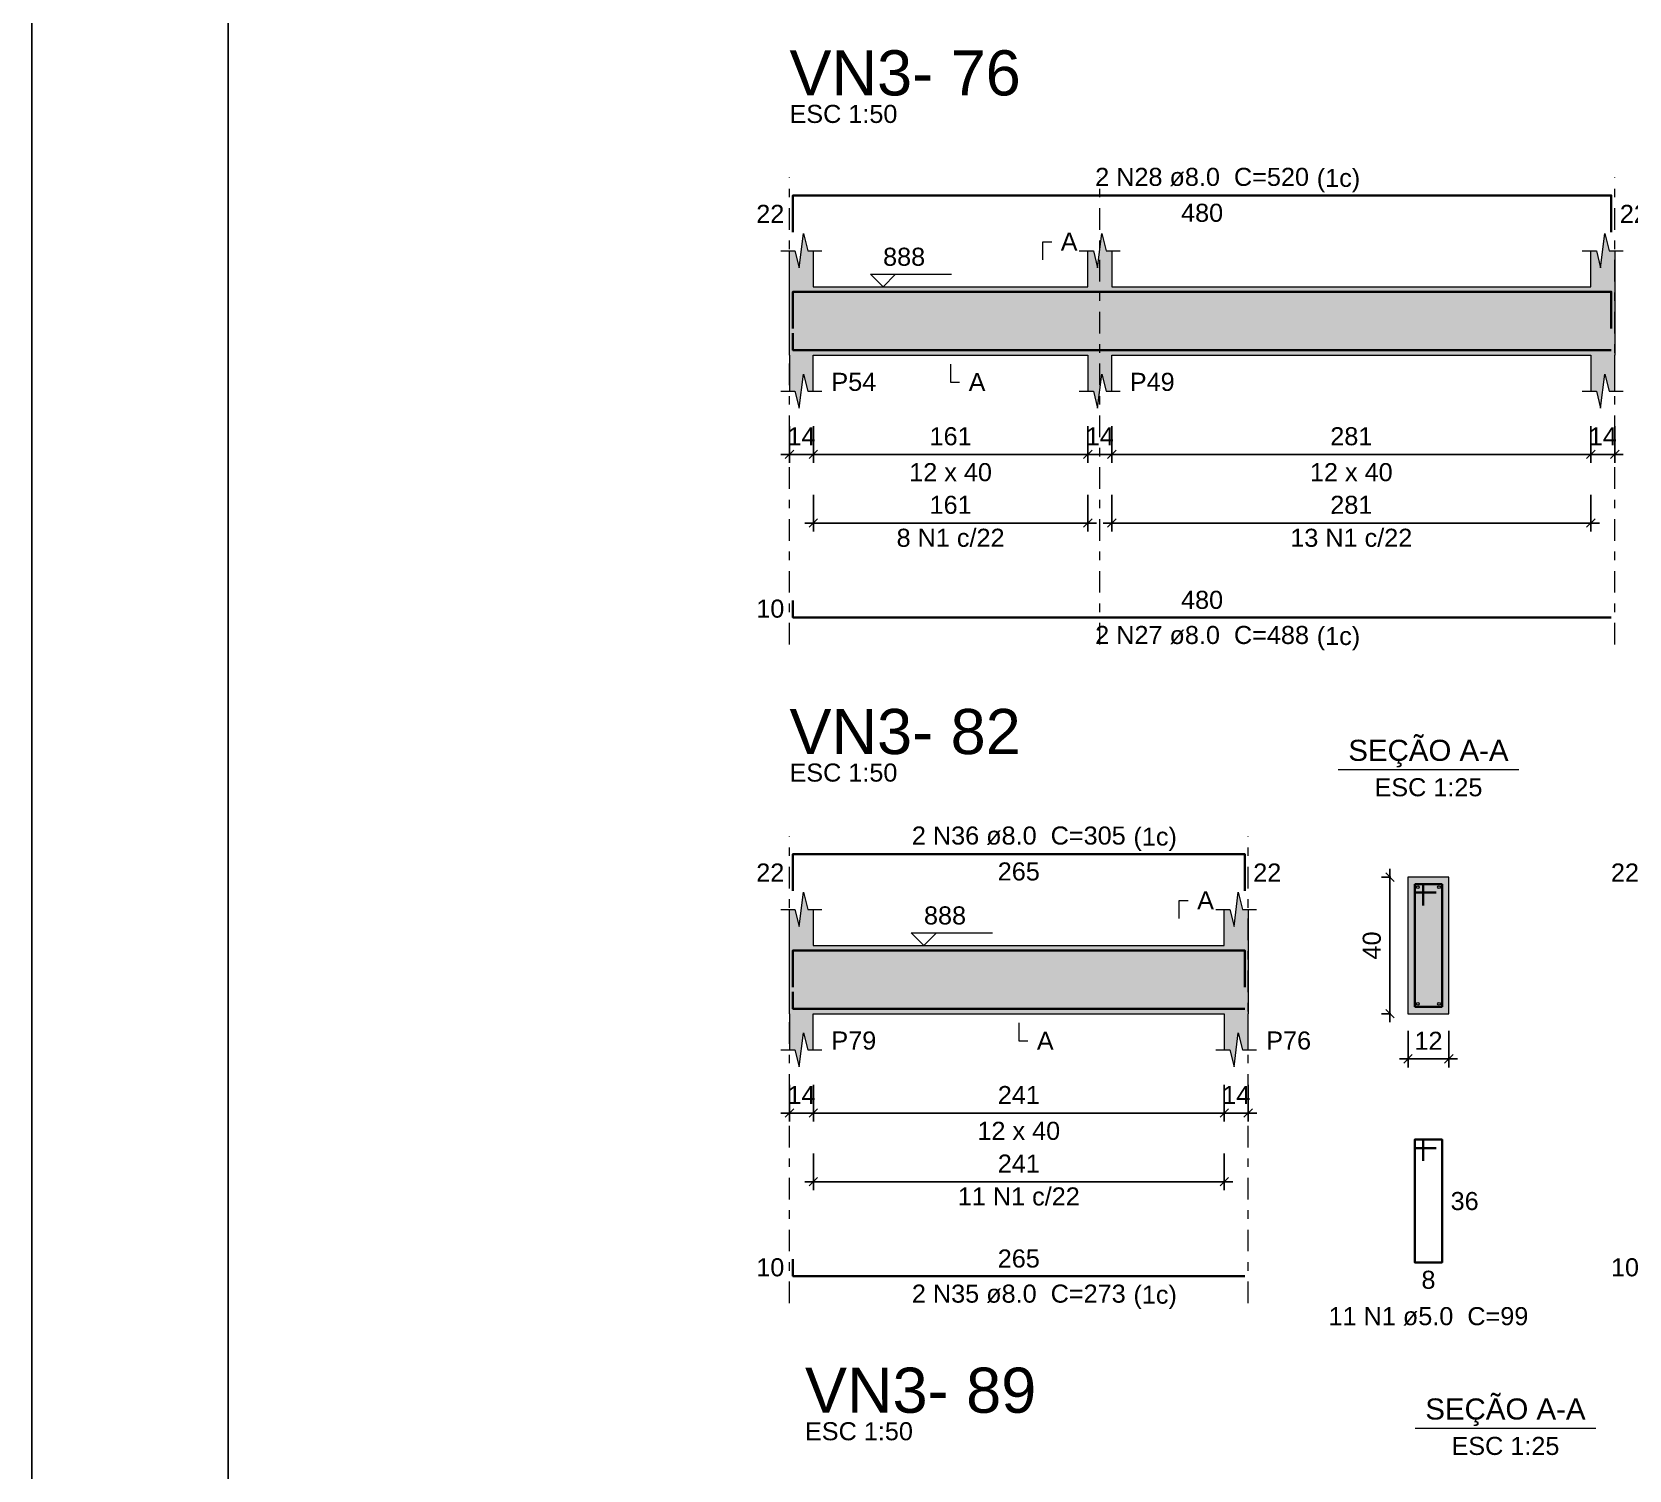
# Model space of a CAD drawing. Header units: millimetres. Extents: x -8 to 605, y -494 to 220.
# Drawn here: x 486.49 to 505.22, y -471.8 to -454.94 of the extents above; entities that cross this region are included whole.
import ezdxf

# ---------------------------------------------------------------- set-up
doc = ezdxf.new("R2010")
doc.units = ezdxf.units.MM
doc.header["$MEASUREMENT"] = 0
doc.linetypes.add('DASHDOT', pattern=[2.54, 1.27, -0.635, 0, -0.635])
doc.linetypes.add('NULL', pattern=[0])
for name, color, linetype, lineweight in [('Descrição da armadura', 7, 'Continuous', 0), ('DT-Barras na forma', 7, 'Continuous', 30), ('DT-Barras no corte', 5, 'Continuous', 5), ('DT-Barras rebatidas', 7, 'Continuous', 30), ('DT-Cotas', 7, 'Continuous', 5), ('DT-Forma', 5, 'Continuous', 5), ('DT-Hachura forma vigas', 252, 'Continuous', 5), ('DT-Hachura seção vigas', 252, 'Continuous', 5), ('DT-Pontilhado', 9, 'DASHDOT', 5), ('DT-Textos', 7, 'Continuous', 5), ('DT-Título', 5, 'Continuous', 20), ('Textos armaduras', 7, 'Continuous', 0)]:
    doc.layers.add(name, color=color, linetype=linetype, lineweight=lineweight)
doc.styles.add('Arial', font='arial.ttf')
doc.dimstyles.new('UM_25.000000', dxfattribs={"dimtxt": 0.18, "dimasz": 0.1, "dimexe": 0.1, "dimexo": 0.2, "dimgap": 0, "dimtad": 1, "dimtih": 1, "dimtoh": 1, "dimdec": 1, "dimlfac": 25, "dimzin": 0, "dimdsep": 46, "dimtxsty": 'Standard', "dimcen": 0.09, "dimdle": 0.1, "dimadec": 1, "dimazin": 2, "dimtfac": 1, "dimtdec": 4, "dimtofl": 0, "dimtmove": 0, "dimatfit": 3, "dimfxl": 1, "dimtolj": 1, "dimarcsym": 0})
doc.dimstyles.new('UM_50.000000', dxfattribs={"dimtxt": 0.18, "dimasz": 0.1, "dimexe": 0.1, "dimexo": 0.2, "dimgap": 0, "dimtad": 1, "dimtih": 1, "dimtoh": 1, "dimdec": 1, "dimlfac": 50, "dimzin": 0, "dimdsep": 46, "dimtxsty": 'Standard', "dimcen": 0.09, "dimdle": 0.1, "dimadec": 1, "dimazin": 2, "dimtfac": 1, "dimtdec": 4, "dimtofl": 0, "dimtmove": 0, "dimatfit": 3, "dimfxl": 1, "dimtolj": 1, "dimarcsym": 0})

# ---------------------------------------------------------------- blocks, each defined once
blk = doc.blocks.new('_Oblique')
at = {"color": 0, "linetype": 'ByBlock', "lineweight": -2}
blk.add_line((-0.5, -0.5), (0.5, 0.5), dxfattribs=at)
blk = doc.blocks.new('*D5165')
at = {"layer": 'Defpoints', "color": 0, "transparency": 16777216}
for p in [(495.377, -459.362), (495.657, -459.362), (495.657, -459.891)]:
    blk.add_point(p, dxfattribs=at)
at = {"layer": 'DT-Cotas', "color": 0, "lineweight": -2, "transparency": 16777216}
for p, q in [((495.377, -459.562), (495.377, -459.991)), ((495.657, -459.562), (495.657, -459.991)), ((495.277, -459.891), (495.757, -459.891))]:
    blk.add_line(p, q, dxfattribs=at)
at = {"layer": 'DT-Cotas', "color": 0, "lineweight": -2, "transparency": 16777216, "xscale": 0.1, "yscale": 0.1, "zscale": 0.1, "rotation": 180}
blk.add_blockref('_Oblique', (495.377, -459.891), dxfattribs=at)
at = {"layer": 'DT-Cotas', "color": 0, "lineweight": -2, "transparency": 16777216, "xscale": 0.1, "yscale": 0.1, "zscale": 0.1}
blk.add_blockref('_Oblique', (495.657, -459.891), dxfattribs=at)
at = {"layer": 'DT-Cotas', "color": 7, "transparency": 16777216, "insert": (495.517, -459.68), "char_height": 0.2118, "attachment_point": 5, "rotation": 0.0057, "style": 'Arial'}
blk.add_mtext('\\A1;14', dxfattribs=at)
blk = doc.blocks.new('*D5166')
at = {"layer": 'Defpoints', "color": 0, "transparency": 16777216}
for p in [(495.657, -459.362), (498.877, -459.362), (498.877, -459.891)]:
    blk.add_point(p, dxfattribs=at)
at = {"layer": 'DT-Cotas', "color": 0, "lineweight": -2, "transparency": 16777216}
for p, q in [((495.657, -459.562), (495.657, -459.991)), ((498.877, -459.562), (498.877, -459.991)), ((495.557, -459.891), (498.977, -459.891))]:
    blk.add_line(p, q, dxfattribs=at)
at = {"layer": 'DT-Cotas', "color": 0, "lineweight": -2, "transparency": 16777216, "xscale": 0.1, "yscale": 0.1, "zscale": 0.1, "rotation": 180}
blk.add_blockref('_Oblique', (495.657, -459.891), dxfattribs=at)
at = {"layer": 'DT-Cotas', "color": 0, "lineweight": -2, "transparency": 16777216, "xscale": 0.1, "yscale": 0.1, "zscale": 0.1}
blk.add_blockref('_Oblique', (498.877, -459.891), dxfattribs=at)
at = {"layer": 'DT-Cotas', "color": 7, "transparency": 16777216, "insert": (497.267, -459.68), "char_height": 0.2118, "attachment_point": 5, "style": 'Arial'}
blk.add_mtext('\\A1;161', dxfattribs=at)
blk = doc.blocks.new('*D5167')
at = {"layer": 'Defpoints', "color": 0, "transparency": 16777216}
for p in [(498.877, -459.362), (499.157, -459.362), (499.157, -459.891)]:
    blk.add_point(p, dxfattribs=at)
at = {"layer": 'DT-Cotas', "color": 0, "lineweight": -2, "transparency": 16777216}
for p, q in [((498.877, -459.562), (498.877, -459.991)), ((499.157, -459.562), (499.157, -459.991)), ((498.777, -459.891), (499.257, -459.891))]:
    blk.add_line(p, q, dxfattribs=at)
at = {"layer": 'DT-Cotas', "color": 0, "lineweight": -2, "transparency": 16777216, "xscale": 0.1, "yscale": 0.1, "zscale": 0.1, "rotation": 180}
blk.add_blockref('_Oblique', (498.877, -459.891), dxfattribs=at)
at = {"layer": 'DT-Cotas', "color": 0, "lineweight": -2, "transparency": 16777216, "xscale": 0.1, "yscale": 0.1, "zscale": 0.1}
blk.add_blockref('_Oblique', (499.157, -459.891), dxfattribs=at)
at = {"layer": 'DT-Cotas', "color": 7, "transparency": 16777216, "insert": (499.017, -459.68), "char_height": 0.2118, "attachment_point": 5, "rotation": 0.0057, "style": 'Arial'}
blk.add_mtext('\\A1;14', dxfattribs=at)
blk = doc.blocks.new('*D5168')
at = {"layer": 'Defpoints', "color": 0, "transparency": 16777216}
for p in [(499.157, -459.362), (504.777, -459.362), (504.777, -459.891)]:
    blk.add_point(p, dxfattribs=at)
at = {"layer": 'DT-Cotas', "color": 0, "lineweight": -2, "transparency": 16777216}
for p, q in [((499.157, -459.562), (499.157, -459.991)), ((504.777, -459.562), (504.777, -459.991)), ((499.057, -459.891), (504.877, -459.891))]:
    blk.add_line(p, q, dxfattribs=at)
at = {"layer": 'DT-Cotas', "color": 0, "lineweight": -2, "transparency": 16777216, "xscale": 0.1, "yscale": 0.1, "zscale": 0.1, "rotation": 180}
blk.add_blockref('_Oblique', (499.157, -459.891), dxfattribs=at)
at = {"layer": 'DT-Cotas', "color": 0, "lineweight": -2, "transparency": 16777216, "xscale": 0.1, "yscale": 0.1, "zscale": 0.1}
blk.add_blockref('_Oblique', (504.777, -459.891), dxfattribs=at)
at = {"layer": 'DT-Cotas', "color": 7, "transparency": 16777216, "insert": (501.967, -459.68), "char_height": 0.2118, "attachment_point": 5, "rotation": 0.0057, "style": 'Arial'}
blk.add_mtext('\\A1;281', dxfattribs=at)
blk = doc.blocks.new('*D5169')
at = {"layer": 'Defpoints', "color": 0, "transparency": 16777216}
for p in [(504.777, -459.362), (505.057, -459.362), (505.057, -459.891)]:
    blk.add_point(p, dxfattribs=at)
at = {"layer": 'DT-Cotas', "color": 0, "lineweight": -2, "transparency": 16777216}
for p, q in [((504.777, -459.562), (504.777, -459.991)), ((505.057, -459.562), (505.057, -459.991)), ((504.677, -459.891), (505.157, -459.891))]:
    blk.add_line(p, q, dxfattribs=at)
at = {"layer": 'DT-Cotas', "color": 0, "lineweight": -2, "transparency": 16777216, "xscale": 0.1, "yscale": 0.1, "zscale": 0.1, "rotation": 180}
blk.add_blockref('_Oblique', (504.777, -459.891), dxfattribs=at)
at = {"layer": 'DT-Cotas', "color": 0, "lineweight": -2, "transparency": 16777216, "xscale": 0.1, "yscale": 0.1, "zscale": 0.1}
blk.add_blockref('_Oblique', (505.057, -459.891), dxfattribs=at)
at = {"layer": 'DT-Cotas', "color": 7, "transparency": 16777216, "insert": (504.917, -459.68), "char_height": 0.2118, "attachment_point": 5, "rotation": 0.0057, "style": 'Arial'}
blk.add_mtext('\\A1;14', dxfattribs=at)
blk = doc.blocks.new('*D5187')
at = {"layer": 'Defpoints', "color": 0, "transparency": 16777216}
for p in [(495.657, -460.167), (498.877, -460.167), (498.877, -460.696)]:
    blk.add_point(p, dxfattribs=at)
at = {"layer": 'DT-Cotas', "color": 0, "lineweight": -2, "transparency": 16777216}
for p, q in [((495.657, -460.367), (495.657, -460.796)), ((498.877, -460.367), (498.877, -460.796)), ((495.557, -460.696), (498.977, -460.696))]:
    blk.add_line(p, q, dxfattribs=at)
at = {"layer": 'DT-Cotas', "color": 0, "lineweight": -2, "transparency": 16777216, "xscale": 0.1, "yscale": 0.1, "zscale": 0.1, "rotation": 180}
blk.add_blockref('_Oblique', (495.657, -460.696), dxfattribs=at)
at = {"layer": 'DT-Cotas', "color": 0, "lineweight": -2, "transparency": 16777216, "xscale": 0.1, "yscale": 0.1, "zscale": 0.1}
blk.add_blockref('_Oblique', (498.877, -460.696), dxfattribs=at)
at = {"layer": 'DT-Cotas', "color": 7, "transparency": 16777216, "insert": (497.267, -460.484), "char_height": 0.2118, "attachment_point": 5, "style": 'Arial'}
blk.add_mtext('\\A1;161', dxfattribs=at)
blk = doc.blocks.new('*D5188')
at = {"layer": 'Defpoints', "color": 0, "transparency": 16777216}
for p in [(499.157, -460.167), (504.777, -460.167), (504.777, -460.696)]:
    blk.add_point(p, dxfattribs=at)
at = {"layer": 'DT-Cotas', "color": 0, "lineweight": -2, "transparency": 16777216}
for p, q in [((499.157, -460.367), (499.157, -460.796)), ((504.777, -460.367), (504.777, -460.796)), ((499.057, -460.696), (504.877, -460.696))]:
    blk.add_line(p, q, dxfattribs=at)
at = {"layer": 'DT-Cotas', "color": 0, "lineweight": -2, "transparency": 16777216, "xscale": 0.1, "yscale": 0.1, "zscale": 0.1, "rotation": 180}
blk.add_blockref('_Oblique', (499.157, -460.696), dxfattribs=at)
at = {"layer": 'DT-Cotas', "color": 0, "lineweight": -2, "transparency": 16777216, "xscale": 0.1, "yscale": 0.1, "zscale": 0.1}
blk.add_blockref('_Oblique', (504.777, -460.696), dxfattribs=at)
at = {"layer": 'DT-Cotas', "color": 7, "transparency": 16777216, "insert": (501.967, -460.484), "char_height": 0.2118, "attachment_point": 5, "rotation": 0.0057, "style": 'Arial'}
blk.add_mtext('\\A1;281', dxfattribs=at)
blk = doc.blocks.new('*D5231')
at = {"layer": 'Defpoints', "color": 0, "transparency": 16777216}
for p in [(495.377, -467.086), (495.657, -467.086), (495.657, -467.615)]:
    blk.add_point(p, dxfattribs=at)
at = {"layer": 'DT-Cotas', "color": 0, "lineweight": -2, "transparency": 16777216}
for p, q in [((495.377, -467.286), (495.377, -467.715)), ((495.657, -467.286), (495.657, -467.715)), ((495.277, -467.615), (495.757, -467.615))]:
    blk.add_line(p, q, dxfattribs=at)
at = {"layer": 'DT-Cotas', "color": 0, "lineweight": -2, "transparency": 16777216, "xscale": 0.1, "yscale": 0.1, "zscale": 0.1, "rotation": 180}
blk.add_blockref('_Oblique', (495.377, -467.615), dxfattribs=at)
at = {"layer": 'DT-Cotas', "color": 0, "lineweight": -2, "transparency": 16777216, "xscale": 0.1, "yscale": 0.1, "zscale": 0.1}
blk.add_blockref('_Oblique', (495.657, -467.615), dxfattribs=at)
at = {"layer": 'DT-Cotas', "color": 7, "transparency": 16777216, "insert": (495.517, -467.404), "char_height": 0.2118, "attachment_point": 5, "rotation": 0.0057, "style": 'Arial'}
blk.add_mtext('\\A1;14', dxfattribs=at)
blk = doc.blocks.new('*D5232')
at = {"layer": 'Defpoints', "color": 0, "transparency": 16777216}
for p in [(495.657, -467.086), (500.477, -467.086), (500.477, -467.615)]:
    blk.add_point(p, dxfattribs=at)
at = {"layer": 'DT-Cotas', "color": 0, "lineweight": -2, "transparency": 16777216}
for p, q in [((495.657, -467.286), (495.657, -467.715)), ((500.477, -467.286), (500.477, -467.715)), ((495.557, -467.615), (500.577, -467.615))]:
    blk.add_line(p, q, dxfattribs=at)
at = {"layer": 'DT-Cotas', "color": 0, "lineweight": -2, "transparency": 16777216, "xscale": 0.1, "yscale": 0.1, "zscale": 0.1, "rotation": 180}
blk.add_blockref('_Oblique', (495.657, -467.615), dxfattribs=at)
at = {"layer": 'DT-Cotas', "color": 0, "lineweight": -2, "transparency": 16777216, "xscale": 0.1, "yscale": 0.1, "zscale": 0.1}
blk.add_blockref('_Oblique', (500.477, -467.615), dxfattribs=at)
at = {"layer": 'DT-Cotas', "color": 7, "transparency": 16777216, "insert": (498.067, -467.404), "char_height": 0.2118, "attachment_point": 5, "style": 'Arial'}
blk.add_mtext('\\A1;241', dxfattribs=at)
blk = doc.blocks.new('*D5233')
at = {"layer": 'Defpoints', "color": 0, "transparency": 16777216}
for p in [(500.477, -467.086), (500.757, -467.086), (500.757, -467.615)]:
    blk.add_point(p, dxfattribs=at)
at = {"layer": 'DT-Cotas', "color": 0, "lineweight": -2, "transparency": 16777216}
for p, q in [((500.477, -467.286), (500.477, -467.715)), ((500.757, -467.286), (500.757, -467.715)), ((500.377, -467.615), (500.857, -467.615))]:
    blk.add_line(p, q, dxfattribs=at)
at = {"layer": 'DT-Cotas', "color": 0, "lineweight": -2, "transparency": 16777216, "xscale": 0.1, "yscale": 0.1, "zscale": 0.1, "rotation": 180}
blk.add_blockref('_Oblique', (500.477, -467.615), dxfattribs=at)
at = {"layer": 'DT-Cotas', "color": 0, "lineweight": -2, "transparency": 16777216, "xscale": 0.1, "yscale": 0.1, "zscale": 0.1}
blk.add_blockref('_Oblique', (500.757, -467.615), dxfattribs=at)
at = {"layer": 'DT-Cotas', "color": 7, "transparency": 16777216, "insert": (500.617, -467.404), "char_height": 0.2118, "attachment_point": 5, "rotation": 0.0057, "style": 'Arial'}
blk.add_mtext('\\A1;14', dxfattribs=at)
blk = doc.blocks.new('*D5234')
at = {"layer": 'Defpoints', "color": 0, "transparency": 16777216}
for p in [(502.42, -464.85), (502.632, -464.85), (502.632, -466.45)]:
    blk.add_point(p, dxfattribs=at)
at = {"layer": 'DT-Cotas', "color": 0, "lineweight": -2, "transparency": 16777216}
for p, q in [((502.42, -466.55), (502.42, -464.75)), ((502.432, -464.85), (502.32, -464.85)), ((502.432, -466.45), (502.32, -466.45))]:
    blk.add_line(p, q, dxfattribs=at)
at = {"layer": 'DT-Cotas', "color": 0, "lineweight": -2, "transparency": 16777216, "xscale": 0.1, "yscale": 0.1, "zscale": 0.1}
for p, rotation in [((502.42, -464.85), 90), ((502.42, -466.45), 270)]:
    blk.add_blockref('_Oblique', p, dxfattribs=dict(at, rotation=rotation))
at = {"layer": 'DT-Cotas', "color": 7, "transparency": 16777216, "insert": (502.208, -465.65), "char_height": 0.2118, "attachment_point": 5, "rotation": 90, "style": 'Arial'}
blk.add_mtext('\\A1;40', dxfattribs=at)
blk = doc.blocks.new('*D5235')
at = {"layer": 'Defpoints', "color": 0, "transparency": 16777216}
for p in [(502.632, -466.45), (503.112, -466.45), (503.112, -466.98)]:
    blk.add_point(p, dxfattribs=at)
at = {"layer": 'DT-Cotas', "color": 0, "lineweight": -2, "transparency": 16777216}
for p, q in [((502.632, -466.65), (502.632, -467.08)), ((503.112, -466.65), (503.112, -467.08)), ((502.532, -466.98), (503.212, -466.98))]:
    blk.add_line(p, q, dxfattribs=at)
at = {"layer": 'DT-Cotas', "color": 0, "lineweight": -2, "transparency": 16777216, "xscale": 0.1, "yscale": 0.1, "zscale": 0.1, "rotation": 180}
blk.add_blockref('_Oblique', (502.632, -466.98), dxfattribs=at)
at = {"layer": 'DT-Cotas', "color": 0, "lineweight": -2, "transparency": 16777216, "xscale": 0.1, "yscale": 0.1, "zscale": 0.1}
blk.add_blockref('_Oblique', (503.112, -466.98), dxfattribs=at)
at = {"layer": 'DT-Cotas', "color": 7, "transparency": 16777216, "insert": (502.872, -466.768), "char_height": 0.2118, "attachment_point": 5, "rotation": 0.0057, "style": 'Arial'}
blk.add_mtext('\\A1;12', dxfattribs=at)
blk = doc.blocks.new('*D5236')
at = {"layer": 'Defpoints', "color": 0, "transparency": 16777216}
for p in [(495.657, -467.891), (500.477, -467.891), (500.477, -468.42)]:
    blk.add_point(p, dxfattribs=at)
at = {"layer": 'DT-Cotas', "color": 0, "lineweight": -2, "transparency": 16777216}
for p, q in [((495.657, -468.091), (495.657, -468.52)), ((500.477, -468.091), (500.477, -468.52)), ((495.557, -468.42), (500.577, -468.42))]:
    blk.add_line(p, q, dxfattribs=at)
at = {"layer": 'DT-Cotas', "color": 0, "lineweight": -2, "transparency": 16777216, "xscale": 0.1, "yscale": 0.1, "zscale": 0.1, "rotation": 180}
blk.add_blockref('_Oblique', (495.657, -468.42), dxfattribs=at)
at = {"layer": 'DT-Cotas', "color": 0, "lineweight": -2, "transparency": 16777216, "xscale": 0.1, "yscale": 0.1, "zscale": 0.1}
blk.add_blockref('_Oblique', (500.477, -468.42), dxfattribs=at)
at = {"layer": 'DT-Cotas', "color": 7, "transparency": 16777216, "insert": (498.067, -468.208), "char_height": 0.2118, "attachment_point": 5, "style": 'Arial'}
blk.add_mtext('\\A1;241', dxfattribs=at)

msp = doc.modelspace()

# ---------------------------------------------------------------- hatches: boundary and pattern name
at = {"layer": 'DT-Hachura forma vigas', "linetype": 'Continuous'}
for points in [[(505.0566, -459.15), (505.0566, -458.7264), (505.0566, -457.9264), (505.0566, -457.5028), (504.9916, -457.5028), (504.9416, -457.3028), (504.8916, -457.7028), (504.8416, -457.5028), (504.7766, -457.5028), (504.7766, -457.9264), (499.1566, -457.9264), (499.1566, -457.5028), (499.0916, -457.5028), (499.0416, -457.3028), (498.9916, -457.7028), (498.9416, -457.5028), (498.8766, -457.5028), (498.8766, -457.9264), (495.6566, -457.9264), (495.6566, -457.5028), (495.5916, -457.5028), (495.5416, -457.3028), (495.4916, -457.7028), (495.4416, -457.5028), (495.3766, -457.5028), (495.3766, -457.9264), (495.3766, -458.7264), (495.3766, -459.15), (495.4416, -459.15), (495.4916, -459.35), (495.5416, -458.95), (495.5916, -459.15), (495.6566, -459.15), (495.6566, -458.7264), (498.8766, -458.7264), (498.8766, -459.15), (498.9416, -459.15), (498.9916, -459.35), (499.0416, -458.95), (499.0916, -459.15), (499.1566, -459.15), (499.1566, -458.7264), (504.7766, -458.7264), (504.7766, -459.15), (504.8416, -459.15), (504.8916, -459.35), (504.9416, -458.95), (504.9916, -459.15), (505.0566, -459.15)], [(500.7566, -466.874), (500.7566, -466.4504), (500.7566, -465.6504), (500.7566, -465.2268), (500.6916, -465.2268), (500.6416, -465.0268), (500.5916, -465.4268), (500.5416, -465.2268), (500.4766, -465.2268), (500.4766, -465.6504), (495.6566, -465.6504), (495.6566, -465.2268), (495.5916, -465.2268), (495.5416, -465.0268), (495.4916, -465.4268), (495.4416, -465.2268), (495.3766, -465.2268), (495.3766, -465.6504), (495.3766, -466.4504), (495.3766, -466.874), (495.4416, -466.874), (495.4916, -467.074), (495.5416, -466.674), (495.5916, -466.874), (495.6566, -466.874), (495.6566, -466.4504), (500.4766, -466.4504), (500.4766, -466.874), (500.5416, -466.874), (500.5916, -467.074), (500.6416, -466.674), (500.6916, -466.874), (500.7566, -466.874)]]:
    msp.add_hatch(color=252, dxfattribs=at).paths.add_polyline_path(points)
at = {"layer": 'DT-Hachura seção vigas', "linetype": 'Continuous'}
msp.add_hatch(color=252, dxfattribs=at).paths.add_polyline_path([(502.6317, -466.4504), (502.6317, -466.4504), (503.1117, -466.4504), (503.1117, -464.8504), (502.6317, -464.8504), (502.6317, -466.4504)])

# ---------------------------------------------------------------- linework, layer by layer
at = {"color": 7}
for p, q in [((486.4917, -494.0755), (486.4917, -409.9755)), ((488.7917, -492.7755), (488.7917, -411.2755))]:
    msp.add_line(p, q, dxfattribs=at)
at = {"layer": 'DT-Barras na forma'}
for p, q in [((502.8117, -464.9304), (502.7117, -464.9304)), ((502.7117, -464.9304), (502.7117, -466.3704)), ((503.0317, -464.9304), (502.7117, -464.9304)), ((502.7117, -464.9304), (502.7117, -465.0304)), ((502.8117, -465.1804), (502.8117, -464.9304)), ((503.0317, -466.3704), (503.0317, -464.9304)), ((502.7117, -465.0304), (502.9617, -465.0304)), ((502.7117, -466.3704), (503.0317, -466.3704))]:
    msp.add_line(p, q, dxfattribs=at)
for points in [[(495.4166, -458.4161), (495.4166, -457.9844), (505.0166, -457.9844), (505.0166, -458.4161)], [(495.4166, -458.4684), (495.4166, -458.6684), (505.0166, -458.6684)], [(495.4166, -466.1401), (495.4166, -465.7084), (500.7166, -465.7084), (500.7166, -466.1401)], [(495.4166, -466.1924), (495.4166, -466.3924), (500.7166, -466.3924)]]:
    msp.add_lwpolyline(points, dxfattribs=at)
at = {"layer": 'DT-Barras no corte'}
for centre in [(502.7477, -464.9664), (502.9957, -464.9664), (502.7477, -466.3344), (502.9957, -466.3344)]:
    msp.add_circle(centre, 0.016, dxfattribs=at)
at = {"layer": 'DT-Barras rebatidas'}
for points in [[(495.4166, -457.2865), (495.4166, -456.8548), (505.0166, -456.8548), (505.0166, -457.2865)], [(495.4166, -461.6031), (495.4166, -461.8031), (505.0166, -461.8031)], [(495.4166, -465.0105), (495.4166, -464.5788), (500.7166, -464.5788), (500.7166, -465.0105)], [(502.8117, -468.1771), (502.8117, -467.9271), (502.7117, -467.9271), (502.7117, -469.3671), (503.0317, -469.3671), (503.0317, -467.9271), (502.7117, -467.9271), (502.7117, -468.0271), (502.9617, -468.0271)], [(495.4166, -469.3271), (495.4166, -469.5271), (500.7166, -469.5271)]]:
    msp.add_lwpolyline(points, dxfattribs=at)
at = {"layer": 'DT-Forma'}
for p, q in [((495.4916, -457.7028), (495.5416, -457.3028)), ((495.5416, -457.3028), (495.5916, -457.5028)), ((498.9916, -457.7028), (499.0416, -457.3028)), ((499.0416, -457.3028), (499.0916, -457.5028)), ((504.8916, -457.7028), (504.9416, -457.3028)), ((504.9416, -457.3028), (504.9916, -457.5028)), ((495.2766, -457.5028), (495.4416, -457.5028)), ((495.3766, -457.9264), (495.3766, -457.5028)), ((495.4416, -457.5028), (495.4916, -457.7028)), ((495.5916, -457.5028), (495.7566, -457.5028)), ((495.6566, -457.5028), (495.6566, -457.9264)), ((498.7766, -457.5028), (498.9416, -457.5028)), ((498.8766, -457.9264), (498.8766, -457.5028)), ((498.9416, -457.5028), (498.9916, -457.7028)), ((499.0916, -457.5028), (499.2566, -457.5028)), ((499.1566, -457.5028), (499.1566, -457.9264)), ((504.6766, -457.5028), (504.8416, -457.5028)), ((504.7766, -457.9264), (504.7766, -457.5028)), ((504.8416, -457.5028), (504.8916, -457.7028)), ((504.9916, -457.5028), (505.1566, -457.5028)), ((505.0566, -457.5028), (505.0566, -457.9264)), ((495.6566, -457.9264), (498.8766, -457.9264)), ((499.1566, -457.9264), (504.7766, -457.9264)), ((495.3766, -458.7264), (495.3766, -459.15)), ((495.6566, -459.15), (495.6566, -458.7264)), ((495.6566, -458.7264), (498.8766, -458.7264)), ((498.8766, -458.7264), (498.8766, -459.15)), ((499.1566, -459.15), (499.1566, -458.7264)), ((499.1566, -458.7264), (504.7766, -458.7264)), ((504.7766, -458.7264), (504.7766, -459.15)), ((505.0566, -459.15), (505.0566, -458.7264)), ((495.4916, -459.35), (495.5416, -458.95)), ((495.5416, -458.95), (495.5916, -459.15)), ((498.9916, -459.35), (499.0416, -458.95)), ((499.0416, -458.95), (499.0916, -459.15)), ((504.8916, -459.35), (504.9416, -458.95)), ((504.9416, -458.95), (504.9916, -459.15)), ((495.2766, -459.15), (495.4416, -459.15)), ((495.4416, -459.15), (495.4916, -459.35)), ((495.5916, -459.15), (495.7566, -459.15)), ((498.7766, -459.15), (498.9416, -459.15)), ((498.9416, -459.15), (498.9916, -459.35)), ((499.0916, -459.15), (499.2566, -459.15)), ((504.6766, -459.15), (504.8416, -459.15)), ((504.8416, -459.15), (504.8916, -459.35)), ((504.9916, -459.15), (505.1566, -459.15)), ((503.1117, -464.8504), (502.6317, -464.8504)), ((502.6317, -464.8504), (502.6317, -466.4504)), ((503.1117, -466.4504), (503.1117, -464.8504)), ((495.4916, -465.4268), (495.5416, -465.0268)), ((495.5416, -465.0268), (495.5916, -465.2268)), ((500.5916, -465.4268), (500.6416, -465.0268)), ((500.6416, -465.0268), (500.6916, -465.2268)), ((495.2766, -465.2268), (495.4416, -465.2268)), ((495.3766, -465.6504), (495.3766, -465.2268)), ((495.4416, -465.2268), (495.4916, -465.4268)), ((495.5916, -465.2268), (495.7566, -465.2268)), ((495.6566, -465.2268), (495.6566, -465.6504)), ((500.3766, -465.2268), (500.5416, -465.2268)), ((500.4766, -465.6504), (500.4766, -465.2268)), ((500.5416, -465.2268), (500.5916, -465.4268)), ((500.6916, -465.2268), (500.8566, -465.2268)), ((500.7566, -465.2268), (500.7566, -465.6504)), ((495.6566, -465.6504), (500.4766, -465.6504)), ((495.3766, -466.4504), (495.3766, -466.874)), ((495.6566, -466.874), (495.6566, -466.4504)), ((495.6566, -466.4504), (500.4766, -466.4504)), ((500.4766, -466.4504), (500.4766, -466.874)), ((500.7566, -466.874), (500.7566, -466.4504)), ((502.6317, -466.4504), (503.1117, -466.4504)), ((495.4916, -467.074), (495.5416, -466.674)), ((495.5416, -466.674), (495.5916, -466.874)), ((500.5916, -467.074), (500.6416, -466.674)), ((500.6416, -466.674), (500.6916, -466.874)), ((495.2766, -466.874), (495.4416, -466.874)), ((495.4416, -466.874), (495.4916, -467.074)), ((495.5916, -466.874), (495.7566, -466.874)), ((500.3766, -466.874), (500.5416, -466.874)), ((500.5416, -466.874), (500.5916, -467.074)), ((500.6916, -466.874), (500.8566, -466.874))]:
    msp.add_line(p, q, dxfattribs=at)
at = {"layer": 'DT-Forma', "linetype": 'Continuous'}
for p, q in [((495.3766, -458.7264), (495.3766, -457.9264)), ((505.0566, -457.9264), (505.0566, -458.7264)), ((495.3766, -466.4504), (495.3766, -465.6504)), ((500.7566, -465.6504), (500.7566, -466.4504))]:
    msp.add_line(p, q, dxfattribs=at)
at = {"layer": 'DT-Pontilhado', "ltscale": 0.2}
for p, q in [((495.3766, -462.1208), (495.3766, -456.643)), ((499.0166, -462.1208), (499.0166, -456.643)), ((505.0566, -462.1208), (505.0566, -456.643)), ((495.3766, -469.8448), (495.3766, -464.367)), ((500.7566, -469.8448), (500.7566, -464.367))]:
    msp.add_line(p, q, dxfattribs=at)
at = {"layer": 'DT-Textos'}
for p, q in [((501.8127, -463.5855), (503.9307, -463.5855)), ((502.7154, -471.3095), (504.8334, -471.3095))]:
    msp.add_line(p, q, dxfattribs=at)
for points in [[(498.3471, -457.6087), (498.3471, -457.3969), (498.453, -457.3969)], [(496.6226, -457.7782), (496.4743, -457.9264), (496.3261, -457.7782), (497.2792, -457.7782)], [(497.2666, -458.8323), (497.2666, -459.0441), (497.3725, -459.0441)], [(499.9471, -465.3327), (499.9471, -465.1209), (500.053, -465.1209)], [(497.1026, -465.5022), (496.9543, -465.6504), (496.8061, -465.5022), (497.7592, -465.5022)], [(498.0666, -466.5563), (498.0666, -466.7681), (498.1725, -466.7681)]]:
    msp.add_lwpolyline(points, dxfattribs=at)

# ---------------------------------------------------------------- texts
at = {"layer": 'Descrição da armadura', "linetype": 'NULL', "char_height": 0.2118, "attachment_point": 8, "line_spacing_factor": 0.9, "style": 'Arial'}
for s, insert, width in [('2 N28 ø8.0  C=520', (500.2167, -456.7485), 5.015721), ('8 N1 c/22', (497.2666, -460.9779), 2.53256), ('13 N1 c/22', (501.9666, -460.9779), 2.86156), ('2 N27 ø8.0  C=488', (500.2167, -462.1205), 5.015721), ('2 N36 ø8.0  C=305', (498.0667, -464.4725), 5.015721), ('11 N1 c/22', (498.0666, -468.7019), 2.86156), ('2 N35 ø8.0  C=273', (498.0667, -469.8445), 5.015721), ('11 N1 ø5.0  C=99', (502.8717, -470.1085), 4.686721)]:
    msp.add_mtext(s, dxfattribs=dict(at, insert=insert, width=width))
at = {"layer": 'DT-Textos', "linetype": 'NULL', "line_spacing_factor": 0.798, "style": 'Arial'}
for s, insert, char_height, width, attachment_point in [('ESC 1:50', (495.3767, -456.0075), 0.2118, 2.532883, 7), ('(1c)', (501.5617, -456.8184), 0.2118, 1.018965, 7), ('A', (498.5587, -457.5025), 0.2118, 0.394865, 7), ('888', (496.4747, -457.6825), 0.2118, 0.987001, 7), ('P54', (495.8687, -459.1495), 0.2118, 1.052866, 7), ('A', (497.4787, -459.1495), 0.2118, 0.394865, 7), ('P49', (499.3687, -459.1495), 0.2118, 1.052866, 7), ('12 x 40', (497.2667, -460.2085), 0.2118, 1.940747, 8), ('12 x 40', (501.9667, -460.2085), 0.2118, 1.940747, 8), ('(1c)', (501.5617, -462.1904), 0.2118, 1.018965, 7), ('SEÇÃO A-A', (502.8717, -463.5614), 0.2471, 3.760741, 8), ('ESC 1:50', (495.3767, -463.7315), 0.2118, 2.532883, 7), ('ESC 1:25', (502.8717, -463.9035), 0.2118, 2.532883, 8), ('(1c)', (499.4117, -464.5424), 0.2118, 1.018965, 7), ('A', (500.1587, -465.2265), 0.2118, 0.394865, 7), ('888', (496.9547, -465.4065), 0.2118, 0.987001, 7), ('P79', (495.8687, -466.8735), 0.2118, 1.052866, 7), ('A', (498.2787, -466.8735), 0.2118, 0.394865, 7), ('P76', (500.9687, -466.8735), 0.2118, 1.052866, 7), ('12 x 40', (498.0667, -467.9325), 0.2118, 1.940747, 8), ('(1c)', (499.4117, -469.9144), 0.2118, 1.018965, 7), ('SEÇÃO A-A', (503.7747, -471.2854), 0.2471, 3.760741, 8), ('ESC 1:50', (495.5587, -471.4555), 0.2118, 2.532883, 7), ('ESC 1:25', (503.7747, -471.6275), 0.2118, 2.532883, 8)]:
    msp.add_mtext(s, dxfattribs=dict(at, insert=insert, char_height=char_height, width=width, attachment_point=attachment_point))
at = {"layer": 'DT-Título', "linetype": 'NULL', "char_height": 0.5295, "width": 5.426568, "attachment_point": 7, "line_spacing_factor": 0.798, "style": 'Arial'}
for s, insert in [('VN3- 76', (495.3767, -455.6897)), ('VN3- 82', (495.3767, -463.4137)), ('VN3- 89', (495.5587, -471.1377))]:
    msp.add_mtext(s, dxfattribs=dict(at, insert=insert))
at = {"layer": 'Textos armaduras', "linetype": 'NULL', "char_height": 0.2118, "line_spacing_factor": 0.9, "style": 'Arial'}
for s, insert, width, attachment_point in [('22', (495.3166, -457.1766), 1.058001, 9), ('480', (500.2166, -456.9521), 1.387001, 2), ('22', (505.1166, -456.9648), 1.058001, 1), ('480', (500.2166, -461.7058), 1.387001, 8), ('10', (495.3166, -461.809), 1.058001, 9), ('22', (495.3166, -464.9006), 1.058001, 9), ('265', (498.0666, -464.6761), 1.387001, 2), ('22', (500.8166, -464.6888), 1.058001, 1), ('22', (505.3413, -464.9006), 1.058001, 9), ('36', (503.1317, -468.5412), 1.058001, 1), ('265', (498.0666, -469.4298), 1.387001, 8), ('10', (495.3166, -469.533), 1.058001, 9), ('10', (505.3413, -469.533), 1.058001, 9), ('8', (502.8717, -469.4644), 0.729, 2)]:
    msp.add_mtext(s, dxfattribs=dict(at, insert=insert, width=width, attachment_point=attachment_point))

# ---------------------------------------------------------------- dimensions: what is measured, and where the dimension line sits
at = {"layer": 'DT-Cotas'}
for base, p1, p2, dimstyle, override, picture, middle in [((495.6566, -459.8913), (495.3766, -459.3618), (495.6566, -459.3618), 'UM_50.000000', {"dimtxt": 0.2118, "dimasz": 0.1, "dimexe": 0.1, "dimexo": 0.2, "dimtad": 1, "dimtih": 0, "dimtoh": 0, "dimdec": 1, "dimlfac": 50, "dimzin": 8, "dimtxsty": 'Arial', "dimblk": 'Oblique', "dimblk1": 'Oblique', "dimblk2": 'Oblique', "dimsah": 1, "dimdle": 0.1, "dimse1": 0, "dimse2": 0, "dimclrt": 7, "dimadec": 1, "dimazin": 3, "dimtmove": 2, "dimldrblk": 'Oblique'}, '*D5165', (495.5166, -459.6795)), ((499.1566, -459.8913), (498.8766, -459.3618), (499.1566, -459.3618), 'UM_50.000000', {"dimtxt": 0.2118, "dimasz": 0.1, "dimexe": 0.1, "dimexo": 0.2, "dimtad": 1, "dimtih": 0, "dimtoh": 0, "dimdec": 1, "dimlfac": 50, "dimzin": 8, "dimtxsty": 'Arial', "dimblk": 'Oblique', "dimblk1": 'Oblique', "dimblk2": 'Oblique', "dimsah": 1, "dimdle": 0.1, "dimse1": 0, "dimse2": 0, "dimclrt": 7, "dimadec": 1, "dimazin": 3, "dimtmove": 2, "dimldrblk": 'Oblique'}, '*D5167', (499.0166, -459.6795)), ((504.7766, -459.8913), (499.1566, -459.3618), (504.7766, -459.3618), 'UM_50.000000', {"dimtxt": 0.2118, "dimasz": 0.1, "dimexe": 0.1, "dimexo": 0.2, "dimtad": 1, "dimtih": 0, "dimtoh": 0, "dimdec": 1, "dimlfac": 50, "dimzin": 8, "dimtxsty": 'Arial', "dimblk": 'Oblique', "dimblk1": 'Oblique', "dimblk2": 'Oblique', "dimsah": 1, "dimdle": 0.1, "dimse1": 0, "dimse2": 0, "dimclrt": 7, "dimadec": 1, "dimazin": 3, "dimtmove": 2, "dimldrblk": 'Oblique'}, '*D5168', (501.9666, -459.6795)), ((505.0566, -459.8913), (504.7766, -459.3618), (505.0566, -459.3618), 'UM_50.000000', {"dimtxt": 0.2118, "dimasz": 0.1, "dimexe": 0.1, "dimexo": 0.2, "dimtad": 1, "dimtih": 0, "dimtoh": 0, "dimdec": 1, "dimlfac": 50, "dimzin": 8, "dimtxsty": 'Arial', "dimblk": 'Oblique', "dimblk1": 'Oblique', "dimblk2": 'Oblique', "dimsah": 1, "dimdle": 0.1, "dimse1": 0, "dimse2": 0, "dimclrt": 7, "dimadec": 1, "dimazin": 3, "dimtmove": 2, "dimldrblk": 'Oblique'}, '*D5169', (504.9166, -459.6795)), ((504.7766, -460.6962), (499.1566, -460.1667), (504.7766, -460.1667), 'UM_50.000000', {"dimtxt": 0.2118, "dimasz": 0.1, "dimexe": 0.1, "dimexo": 0.2, "dimtad": 1, "dimtih": 0, "dimtoh": 0, "dimdec": 1, "dimlfac": 50, "dimzin": 8, "dimtxsty": 'Arial', "dimblk": 'Oblique', "dimblk1": 'Oblique', "dimblk2": 'Oblique', "dimsah": 1, "dimdle": 0.1, "dimse1": 0, "dimse2": 0, "dimclrt": 7, "dimadec": 1, "dimazin": 3, "dimtmove": 2, "dimldrblk": 'Oblique'}, '*D5188', (501.9666, -460.4844)), ((503.1117, -466.9799), (502.6317, -466.4504), (503.1117, -466.4504), 'UM_25.000000', {"dimtxt": 0.2118, "dimasz": 0.1, "dimexe": 0.1, "dimexo": 0.2, "dimtad": 1, "dimtih": 0, "dimtoh": 0, "dimdec": 1, "dimlfac": 25, "dimzin": 8, "dimtxsty": 'Arial', "dimblk": 'Oblique', "dimblk1": 'Oblique', "dimblk2": 'Oblique', "dimsah": 1, "dimdle": 0.1, "dimse1": 0, "dimse2": 0, "dimclrt": 7, "dimadec": 1, "dimazin": 3, "dimtmove": 2, "dimldrblk": 'Oblique'}, '*D5235', (502.8717, -466.7681)), ((495.6566, -467.6153), (495.3766, -467.0858), (495.6566, -467.0858), 'UM_50.000000', {"dimtxt": 0.2118, "dimasz": 0.1, "dimexe": 0.1, "dimexo": 0.2, "dimtad": 1, "dimtih": 0, "dimtoh": 0, "dimdec": 1, "dimlfac": 50, "dimzin": 8, "dimtxsty": 'Arial', "dimblk": 'Oblique', "dimblk1": 'Oblique', "dimblk2": 'Oblique', "dimsah": 1, "dimdle": 0.1, "dimse1": 0, "dimse2": 0, "dimclrt": 7, "dimadec": 1, "dimazin": 3, "dimtmove": 2, "dimldrblk": 'Oblique'}, '*D5231', (495.5166, -467.4035)), ((500.7566, -467.6153), (500.4766, -467.0858), (500.7566, -467.0858), 'UM_50.000000', {"dimtxt": 0.2118, "dimasz": 0.1, "dimexe": 0.1, "dimexo": 0.2, "dimtad": 1, "dimtih": 0, "dimtoh": 0, "dimdec": 1, "dimlfac": 50, "dimzin": 8, "dimtxsty": 'Arial', "dimblk": 'Oblique', "dimblk1": 'Oblique', "dimblk2": 'Oblique', "dimsah": 1, "dimdle": 0.1, "dimse1": 0, "dimse2": 0, "dimclrt": 7, "dimadec": 1, "dimazin": 3, "dimtmove": 2, "dimldrblk": 'Oblique'}, '*D5233', (500.6166, -467.4035))]:
    dim = msp.add_linear_dim(base=base, p1=p1, p2=p2, dimstyle=dimstyle, override=override, dxfattribs=at)
    dim.commit()
    dim.dimension.update_dxf_attribs({"geometry": picture, "text_midpoint": middle, "dimtype": 160, "text_rotation": 0.00573})
for base, p1, p2, picture, middle in [((498.8766, -459.8913), (495.6566, -459.3618), (498.8766, -459.3618), '*D5166', (497.2666, -459.6795)), ((498.8766, -460.6962), (495.6566, -460.1667), (498.8766, -460.1667), '*D5187', (497.2666, -460.4844)), ((500.4766, -467.6153), (495.6566, -467.0858), (500.4766, -467.0858), '*D5232', (498.0666, -467.4035)), ((500.4766, -468.4202), (495.6566, -467.8907), (500.4766, -467.8907), '*D5236', (498.0666, -468.2084))]:
    dim = msp.add_linear_dim(base=base, p1=p1, p2=p2, dimstyle='UM_50.000000', override={"dimtxt": 0.2118, "dimasz": 0.1, "dimexe": 0.1, "dimexo": 0.2, "dimtad": 1, "dimtih": 0, "dimtoh": 0, "dimdec": 1, "dimlfac": 50, "dimzin": 8, "dimtxsty": 'Arial', "dimblk": 'Oblique', "dimblk1": 'Oblique', "dimblk2": 'Oblique', "dimsah": 1, "dimdle": 0.1, "dimse1": 0, "dimse2": 0, "dimclrt": 7, "dimadec": 1, "dimazin": 3, "dimtmove": 2, "dimldrblk": 'Oblique'}, dxfattribs=at)
    dim.commit()
    dim.dimension.update_dxf_attribs({"geometry": picture, "text_midpoint": middle, "dimtype": 160})
dim = msp.add_linear_dim(base=(502.4199, -464.8504), p1=(502.6317, -466.4504), p2=(502.6317, -464.8504), angle=90, dimstyle='UM_25.000000', override={"dimtxt": 0.2118, "dimasz": 0.1, "dimexe": 0.1, "dimexo": 0.2, "dimtad": 1, "dimtih": 0, "dimtoh": 0, "dimdec": 1, "dimlfac": 25, "dimzin": 8, "dimtxsty": 'Arial', "dimblk": 'Oblique', "dimblk1": 'Oblique', "dimblk2": 'Oblique', "dimsah": 1, "dimdle": 0.1, "dimse1": 0, "dimse2": 0, "dimclrt": 7, "dimadec": 1, "dimazin": 3, "dimtmove": 2, "dimldrblk": 'Oblique'}, dxfattribs=at)
dim.commit()
dim.dimension.update_dxf_attribs({"geometry": '*D5234', "text_midpoint": (502.2081, -465.6504), "dimtype": 160, "text_rotation": 90})

doc.saveas('drawing.dxf')
